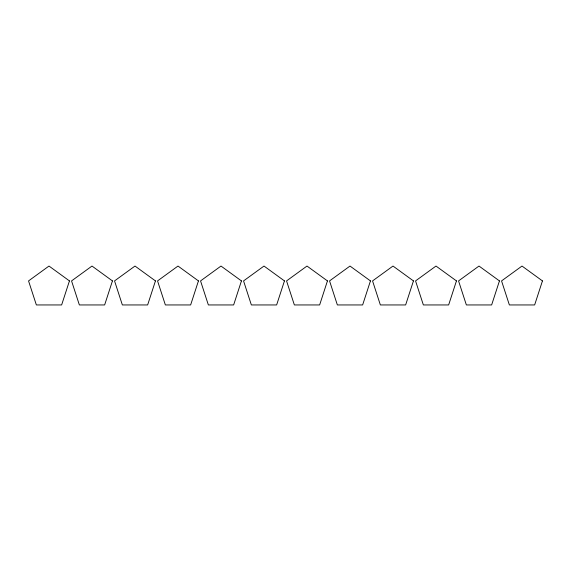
<?xml version="1.0" encoding="UTF-8"?>
<svg xmlns="http://www.w3.org/2000/svg" width="571" height="571" viewBox="0 0 571 571"><rect width="100%" height="100%" fill="white"/><g stroke="black" fill="none" stroke-linecap="round" stroke-linejoin="round"><path stroke-width="0.86" d="M69.448 280.911L61.632 304.95L36.358 304.95L28.55 280.911L48.999 266.05L69.448 280.911M112.444 280.911L104.636 304.95L79.362 304.95L71.553 280.911L91.995 266.05L112.444 280.911M155.448 280.911L147.639 304.95L122.358 304.95L114.55 280.911L134.999 266.05L155.448 280.911M198.444 280.911L190.635 304.95L165.362 304.95L157.553 280.911L178.002 266.05L198.444 280.911M241.447 280.911L233.639 304.95L208.365 304.95L200.549 280.911L220.998 266.05L241.447 280.911M284.451 280.911L276.635 304.95L251.361 304.95L243.553 280.911L264.002 266.05L284.451 280.911M327.447 280.911L319.639 304.95L294.365 304.95L286.549 280.911L306.998 266.05L327.447 280.911M370.451 280.911L362.635 304.95L337.361 304.95L329.553 280.911L350.002 266.05L370.451 280.911M413.447 280.911L405.638 304.95L380.365 304.95L372.556 280.911L392.998 266.05L413.447 280.911M456.45 280.911L448.642 304.95L423.361 304.95L415.552 280.911L436.001 266.05L456.45 280.911M499.447 280.911L491.638 304.95L466.364 304.95L458.556 280.911L479.005 266.05L499.447 280.911M542.45 280.911L534.642 304.95L509.368 304.95L501.552 280.911L522.001 266.05L542.45 280.911"/></g></svg>
